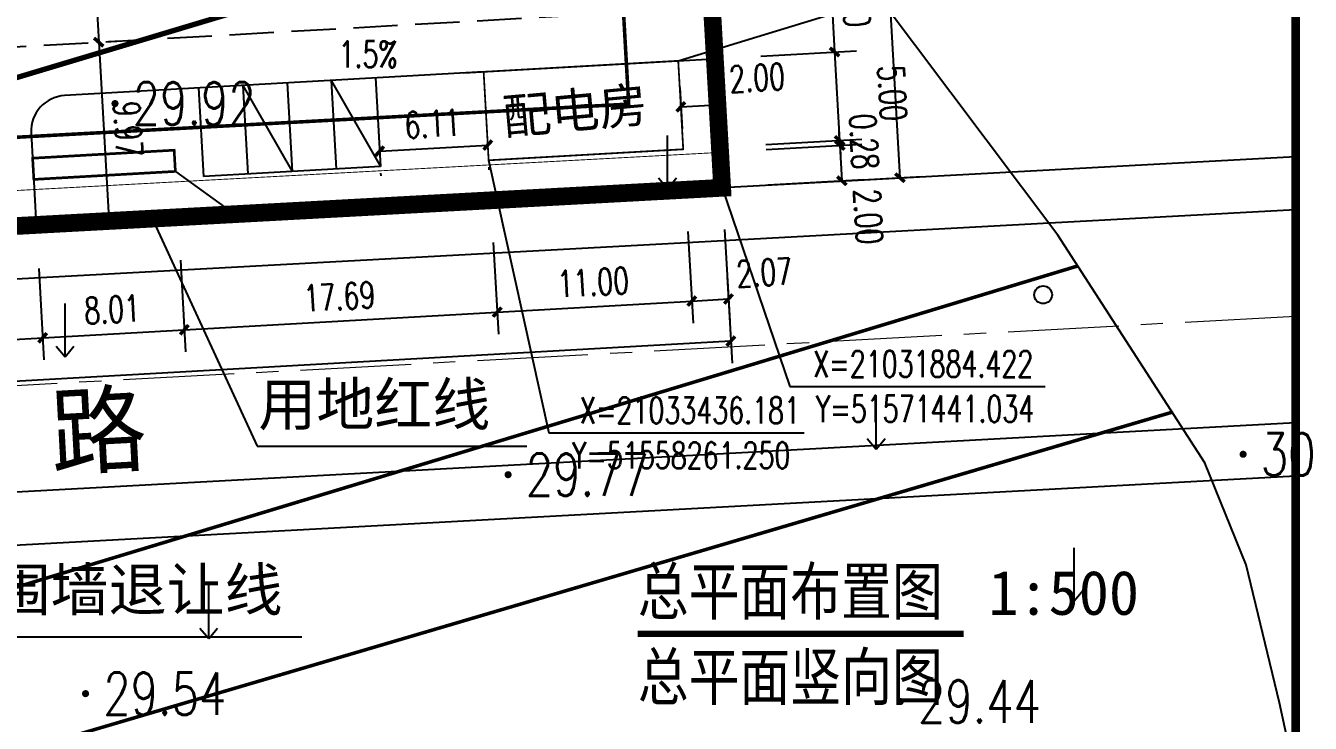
# Model space of a CAD drawing. Header units: millimetres. Extents: x -53295381 to 181933601, y -165 to 204541444.
# Drawn here: x 51532133 to 51604635, y 21001664 to 21041032 of the extents above; entities that cross this region are included whole.
import ezdxf

# ---------------------------------------------------------------- set-up
doc = ezdxf.new("R2010")
doc.units = ezdxf.units.MM
doc.header["$LTSCALE"] = 1000
for name, pattern in [('CENTER', [2, 1.25, -0.25, 0.25, -0.25]), ('DASH', [0.35, 0.25, -0.1]), ('X5', [3, 2, -1])]:
    doc.linetypes.add(name, pattern=pattern)
for name, color, linetype in [('0－指标', 7, 'Continuous'), ('B', 7, 'Continuous'), ('DIM_COOR', 3, 'Continuous'), ('DIM_SYMB', 3, 'Continuous'), ('KZD', 1, 'Continuous'), ('PP-COM', 7, 'Continuous'), ('PUB_DIM', 3, 'Continuous'), ('PUB_TEXT', 7, 'Continuous'), ('RD-侧石线', 5, 'Continuous'), ('ROAD', 2, 'Continuous'), ('地形', 253, 'Continuous'), ('建筑', 41, 'Continuous'), ('标注', 3, 'Continuous')]:
    doc.layers.add(name, color=color, linetype=linetype)
for name, color, linetype, lineweight in [('AXIS', 2, 'CENTER', 0), ('PUB_TITLE', 7, 'Continuous', 20), ('XRoad', 4, 'Continuous', 50), ('已设计道路边线', 4, 'Continuous', 50)]:
    doc.layers.add(name, color=color, linetype=linetype, lineweight=lineweight)
doc.styles.add('-黑体', font='simhei.ttf', dxfattribs={"width": 0.8})
doc.styles.add('_TCH_DIM', font='SIMPLEX', dxfattribs={"bigfont": 'GBCBIG'})
doc.styles.add('_TCH_DIM_T3', font='SIMPLEX', dxfattribs={"width": 0.705882, "bigfont": 'GBCBIG'})
doc.styles.add('C', font='c.shx', dxfattribs={"width": 0.75, "height": 3, "bigfont": 'hzk.shx'})
doc.styles.add('HZ', font='rs.shx', dxfattribs={"width": 0.8, "bigfont": 'hztxt.shx'})
doc.styles.add('宋体', font='')
doc.styles.get('宋体').set_extended_font_data('宋体')
doc.linetypes.add('10421', pattern='A,2,[150,AAA.SHX,S=1,R=0,X=0,Y=1],1e-11', length=2)
doc.dimstyles.new('1', dxfattribs={"dimtxt": 1.5, "dimasz": 2, "dimexe": 1, "dimexo": 0.2, "dimgap": 0.5, "dimtad": 1, "dimdec": 1, "dimzin": 0, "dimdsep": 46, "dimtxsty": '宋体', "dimcen": 0.2, "dimclrd": 3, "dimclre": 3, "dimclrt": 3, "dimadec": 0, "dimazin": 0, "dimtfac": 1, "dimtdec": 1, "dimtofl": 0, "dimtmove": 2, "dimatfit": 3, "dimfxl": 0, "dimtolj": 1, "dimtzin": 0, "dimarcsym": 0})
doc.dimstyles.new('_TCH_ARCH&&500', dxfattribs={"dimtxt": 1487.5, "dimasz": 500, "dimexe": 1250, "dimexo": 1500, "dimgap": 631.25, "dimtad": 1, "dimlfac": 0.001, "dimzin": 0, "dimdsep": 46, "dimtxsty": '_TCH_DIM_T3', "dimblk": 'ARCHTICK', "dimcen": 0.09, "dimclrt": 7, "dimazin": 2, "dimtfac": 1, "dimtix": 1, "dimtmove": 2, "dimatfit": 3, "dimfxl": 0, "dimtolj": 1, "dimtzin": 0, "dimarcsym": 0})

# ---------------------------------------------------------------- blocks, each defined once
blk = doc.blocks.new('gc170')
at = {"linetype": 'Continuous'}
blk.add_circle((0, 0), 0.5, dxfattribs=at)
blk = doc.blocks.new('gc200')
at = {"const_width": 0.2}
blk.add_lwpolyline([(-0.1, 0, 1), (0.1, 0, 1)], format="xyb", close=True, dxfattribs=at)
blk = doc.blocks.new('gc120')
for p, q in [((0, 0), (0, 3)), ((-0.5, 0.6), (0, 0)), ((0, 0), (0.5, 0.6))]:
    blk.add_line(p, q)
blk = doc.blocks.new('*D53')
at = {"color": 3, "lineweight": -2}
for start, end in [(39.4482, 48.8965), (341.1035, 350.5518)]:
    blk.add_arc((1344.22, 1910.56), 17, start, end, dxfattribs=at)
at = {"color": 3}
for points in [[(1357.73, 1921.63), (1356.96, 1921.1), (1358.94, 1919.06)], [(1360.52, 1907.81), (1361.45, 1907.74), (1361.22, 1910.56)]]:
    blk.add_solid(points, dxfattribs=at)
at = {"layer": 'Defpoints', "color": 0}
for p in [(1395.66, 1940.26), (1360.96, 1913.52), (1344.22, 1910.56), (1344.22, 1910.56), (1403.61, 1910.56)]:
    blk.add_point(p, dxfattribs=at)
at = {"color": 3, "insert": (1362.57, 1915.48), "char_height": 3, "attachment_point": 5, "rotation": 285, "style": 'HZ'}
blk.add_mtext('\\A1;α/3', dxfattribs=at)
blk = doc.blocks.new('*D54')
at = {"color": 3, "lineweight": -2}
blk.add_arc((1344.22, 1910.56), 28.56, 5.6194, 84.3806, dxfattribs=at)
at = {"color": 3}
for points in [[(1346.99, 1938.52), (1347.04, 1939.45), (1344.22, 1939.12)], [(1373.11, 1913.38), (1372.18, 1913.34), (1372.78, 1910.56)]]:
    blk.add_solid(points, dxfattribs=at)
at = {"layer": 'Defpoints', "color": 0}
for p in [(1344.22, 1969.96), (1368.95, 1924.84), (1344.22, 1910.56), (1344.22, 1910.56), (1403.61, 1910.56)]:
    blk.add_point(p, dxfattribs=at)
at = {"color": 3, "insert": (1365.83, 1932.17), "char_height": 3, "attachment_point": 5, "rotation": 315, "style": 'HZ'}
blk.add_mtext('\\A1;α', dxfattribs=at)
blk = doc.blocks.new('*D55')
at = {"color": 3, "lineweight": -2}
for start, end in [(69.4333, 78.8666), (11.1334, 20.5667)]:
    blk.add_arc((1344.22, 1910.56), 17.03, start, end, dxfattribs=at)
at = {"color": 3}
for points in [[(1350.4, 1926.93), (1350, 1926.08), (1352.73, 1925.31)], [(1359.74, 1916.35), (1360.58, 1916.74), (1358.96, 1919.08)]]:
    blk.add_solid(points, dxfattribs=at)
at = {"layer": 'Defpoints', "color": 0}
for p in [(1373.92, 1962), (1395.66, 1940.26), (1355.16, 1923.61), (1344.22, 1910.56), (1344.22, 1910.56)]:
    blk.add_point(p, dxfattribs=at)
at = {"color": 3, "insert": (1358.07, 1924.06), "char_height": 3, "attachment_point": 5, "rotation": 314.2422, "style": 'HZ'}
blk.add_mtext('\\A1;α/3', dxfattribs=at)
blk = doc.blocks.new('*D27')
at = {"color": 3, "lineweight": -2}
for start, end in [(99.4333, 108.8666), (41.1334, 50.5667)]:
    blk.add_arc((1344.22, 1910.56), 17.03, start, end, dxfattribs=at)
at = {"color": 3}
for points in [[(1341.39, 1927.83), (1341.47, 1926.89), (1344.22, 1927.59)], [(1354.77, 1923.33), (1355.3, 1924.1), (1352.73, 1925.31)]]:
    blk.add_solid(points, dxfattribs=at)
at = {"layer": 'Defpoints', "color": 0}
for p in [(1344.22, 1969.96), (1373.92, 1962), (1350.04, 1926.56), (1344.22, 1910.56), (1344.22, 1910.56)]:
    blk.add_point(p, dxfattribs=at)
at = {"color": 3, "insert": (1349.14, 1928.94), "char_height": 3, "attachment_point": 5, "rotation": 345, "style": 'HZ'}
blk.add_mtext('\\A1;α/3', dxfattribs=at)
blk = doc.blocks.new('*D35')
at = {"layer": 'Defpoints', "color": 0}
for p in [(1319.58, 1812.57), (1317.44, 1800.4), (1286.68, 1796.73), (1303.74, 1796.73), (1303.74, 1796.73)]:
    blk.add_point(p, dxfattribs=at)
at = {"layer": '标注', "color": 3, "lineweight": -2}
blk.add_line((1305.74, 1796.73), (1319.92, 1796.73), dxfattribs=at)
for start, end in [(56.3312, 67.6624), (337.3376, 348.6688)]:
    blk.add_arc((1303.74, 1796.73), 14.18, start, end, dxfattribs=at)
at = {"layer": '标注', "color": 3}
for points in [[(1311.9, 1808.89), (1311.3, 1808.17), (1313.77, 1806.76)], [(1317.18, 1793.99), (1318.11, 1793.9), (1317.92, 1796.73)]]:
    blk.add_solid(points, dxfattribs=at)
at = {"layer": '标注', "color": 3, "insert": (1318.69, 1802.92), "char_height": 3, "attachment_point": 5, "rotation": 292.5, "style": 'C'}
blk.add_mtext('\\A1;45°', dxfattribs=at)
blk = doc.blocks.new('_ArchTick')
at = {"color": 0, "linetype": 'ByBlock', "const_width": 0.4}
blk.add_lwpolyline([(-0.5, -0.5), (0.5, 0.5)], dxfattribs=at)
blk = doc.blocks.new('*D97')
at = {"layer": 'Defpoints', "color": 0}
for p in [(51552105, 21034056), (51558207, 21034401), (51558213, 21034297)]:
    blk.add_point(p, dxfattribs=at)
at = {"layer": 'PUB_DIM', "color": 0, "lineweight": -2}
for p, q in [((51552111, 21033951), (51558213, 21034297)), ((51558291, 21032903), (51558283, 21033049)), ((51552190, 21032558), (51552182, 21032703))]:
    blk.add_line(p, q, dxfattribs=at)
at = {"layer": 'PUB_DIM', "color": 0, "lineweight": -2, "xscale": 500, "yscale": 500, "zscale": 500}
for p, rotation in [((51558213, 21034297), 3.239755217372886), ((51552111, 21033951), 183.2397552173729)]:
    blk.add_blockref('_ArchTick', p, dxfattribs=dict(at, rotation=rotation))
at = {"layer": 'PUB_DIM', "color": 7, "insert": (51555084, 21035497), "char_height": 1487.5, "attachment_point": 5, "rotation": 3.23976, "style": '_TCH_DIM_T3'}
blk.add_mtext('\\A1;6.11', dxfattribs=at)
blk = doc.blocks.new('*D99')
at = {"layer": 'Defpoints', "color": 0}
for p in [(51534302, 21057838), (51535309, 21040050), (51536252, 21040103)]:
    blk.add_point(p, dxfattribs=at)
at = {"layer": 'PUB_DIM', "color": 0, "lineweight": -2}
for p, q in [((51535245, 21057891), (51536252, 21040103)), ((51535800, 21057923), (51536493, 21057962)), ((51536807, 21040135), (51537500, 21040174))]:
    blk.add_line(p, q, dxfattribs=at)
at = {"layer": 'PUB_DIM', "color": 0, "lineweight": -2, "xscale": 500, "yscale": 500, "zscale": 500}
for p, rotation in [((51535245, 21057891), 93.23975521742268), ((51536252, 21040103), 273.2397552174227)]:
    blk.add_blockref('_ArchTick', p, dxfattribs=dict(at, rotation=rotation))
at = {"layer": 'PUB_DIM', "color": 7, "insert": (51537121, 21049075), "char_height": 1487.5, "attachment_point": 5, "rotation": 273.23976, "style": '_TCH_DIM_T3'}
blk.add_mtext('\\A1;17.82', dxfattribs=at)
blk = doc.blocks.new('*D100')
at = {"layer": 'Defpoints', "color": 0}
for p in [(51535309, 21040050), (51535873, 21030093), (51536816, 21030146)]:
    blk.add_point(p, dxfattribs=at)
at = {"layer": 'PUB_DIM', "color": 0, "lineweight": -2}
for p, q in [((51536252, 21040103), (51536816, 21030146)), ((51536807, 21040135), (51537500, 21040174)), ((51537370, 21030178), (51538064, 21030217))]:
    blk.add_line(p, q, dxfattribs=at)
at = {"layer": 'PUB_DIM', "color": 0, "lineweight": -2, "xscale": 500, "yscale": 500, "zscale": 500}
for p, rotation in [((51536252, 21040103), 93.23975521740422), ((51536816, 21030146), 273.2397552174043)]:
    blk.add_blockref('_ArchTick', p, dxfattribs=dict(at, rotation=rotation))
at = {"layer": 'PUB_DIM', "color": 7, "insert": (51537907, 21035202), "char_height": 1487.5, "attachment_point": 5, "rotation": 273.23976, "style": '_TCH_DIM_T3'}
blk.add_mtext('\\A1;9.97', dxfattribs=at)
blk = doc.blocks.new('*D103')
at = {"layer": 'Defpoints', "color": 0}
for p in [(51568961, 21039050), (51570958, 21039163), (51571105, 21036565)]:
    blk.add_point(p, dxfattribs=at)
at = {"layer": 'PUB_DIM', "color": 0, "lineweight": -2}
for p, q in [((51569046, 21037552), (51569179, 21035204)), ((51571043, 21037665), (51571176, 21035317)), ((51569108, 21036452), (51571105, 21036565))]:
    blk.add_line(p, q, dxfattribs=at)
at = {"layer": 'PUB_DIM', "color": 0, "lineweight": -2, "xscale": 500, "yscale": 500, "zscale": 500}
for p, rotation in [((51569108, 21036452), 183.2397552175416), ((51571105, 21036565), 3.23975521754157)]:
    blk.add_blockref('_ArchTick', p, dxfattribs=dict(at, rotation=rotation))
at = {"layer": 'PUB_DIM', "color": 7, "insert": (51573412, 21038093), "char_height": 1487.5, "attachment_point": 5, "rotation": 3.23976, "style": '_TCH_DIM_T3'}
blk.add_mtext('\\A1;2.00', dxfattribs=at)
blk = doc.blocks.new('*D110')
at = {"layer": 'Defpoints', "color": 0}
for p in [(51571641, 21028359), (51482357, 21023305), (51571931, 21023235)]:
    blk.add_point(p, dxfattribs=at)
at = {"layer": 'PUB_DIM', "color": 0, "lineweight": -2}
for p, q in [((51571725, 21026861), (51572001, 21021987)), ((51571931, 21023235), (51530186, 21020872)), ((51482442, 21021807), (51482718, 21016933)), ((51482647, 21018181), (51524733, 21020564))]:
    blk.add_line(p, q, dxfattribs=at)
at = {"layer": 'PUB_DIM', "color": 0, "lineweight": -2, "xscale": 500, "yscale": 500, "zscale": 500}
for p, rotation in [((51571931, 21023235), 3.23970016386196), ((51482647, 21018181), 183.239700163862)]:
    blk.add_blockref('_ArchTick', p, dxfattribs=dict(at, rotation=rotation))
at = {"layer": 'PUB_DIM', "color": 7, "insert": (51527531, 21019465), "char_height": 1487.5, "attachment_point": 5, "rotation": 3.2397, "style": '_TCH_DIM_T3'}
blk.add_mtext('\\A1;89.43', dxfattribs=at)
blk = doc.blocks.new('*D115')
at = {"layer": 'Defpoints', "color": 0}
for p in [(51532784, 21028836), (51520800, 21028158), (51533091, 21023418)]:
    blk.add_point(p, dxfattribs=at)
at = {"layer": 'PUB_DIM', "color": 0, "lineweight": -2}
for p, q in [((51532869, 21027338), (51533161, 21022170)), ((51520885, 21026660), (51521178, 21021492)), ((51521107, 21022740), (51533091, 21023418))]:
    blk.add_line(p, q, dxfattribs=at)
at = {"layer": 'PUB_DIM', "color": 0, "lineweight": -2, "xscale": 500, "yscale": 500, "zscale": 500}
for p, rotation in [((51533091, 21023418), 3.239700163855153), ((51521107, 21022740), 183.2397001638552)]:
    blk.add_blockref('_ArchTick', p, dxfattribs=dict(at, rotation=rotation))
at = {"layer": 'PUB_DIM', "color": 7, "insert": (51526979, 21025195), "char_height": 1487.5, "attachment_point": 5, "rotation": 3.2397, "style": '_TCH_DIM_T3'}
blk.add_mtext('\\A1;12.00', dxfattribs=at)
blk = doc.blocks.new('*D116')
at = {"layer": 'Defpoints', "color": 0}
for p in [(51532784, 21028836), (51540779, 21029288), (51541086, 21023871)]:
    blk.add_point(p, dxfattribs=at)
at = {"layer": 'PUB_DIM', "color": 0, "lineweight": -2}
for p, q in [((51532869, 21027338), (51533161, 21022170)), ((51540864, 21027791), (51541156, 21022623)), ((51533091, 21023418), (51541086, 21023871))]:
    blk.add_line(p, q, dxfattribs=at)
at = {"layer": 'PUB_DIM', "color": 0, "lineweight": -2, "xscale": 500, "yscale": 500, "zscale": 500}
for p, rotation in [((51533091, 21023418), 183.2397001638425), ((51541086, 21023871), 3.23970016384252)]:
    blk.add_blockref('_ArchTick', p, dxfattribs=dict(at, rotation=rotation))
at = {"layer": 'PUB_DIM', "color": 7, "insert": (51537010, 21025017), "char_height": 1487.5, "attachment_point": 5, "rotation": 3.2397, "style": '_TCH_DIM_T3'}
blk.add_mtext('\\A1;8.01', dxfattribs=at)
blk = doc.blocks.new('*D117')
at = {"layer": 'Defpoints', "color": 0}
for p in [(51558439, 21030288), (51540779, 21029288), (51558746, 21024870)]:
    blk.add_point(p, dxfattribs=at)
at = {"layer": 'PUB_DIM', "color": 0, "lineweight": -2}
for p, q in [((51558524, 21028790), (51558817, 21023622)), ((51540864, 21027791), (51541156, 21022623)), ((51541086, 21023871), (51558746, 21024870))]:
    blk.add_line(p, q, dxfattribs=at)
at = {"layer": 'PUB_DIM', "color": 0, "lineweight": -2, "xscale": 500, "yscale": 500, "zscale": 500}
for p, rotation in [((51558746, 21024870), 3.239700163846871), ((51541086, 21023871), 183.2397001638468)]:
    blk.add_blockref('_ArchTick', p, dxfattribs=dict(at, rotation=rotation))
at = {"layer": 'PUB_DIM', "color": 7, "insert": (51549838, 21025743), "char_height": 1487.5, "attachment_point": 5, "rotation": 3.2397, "style": '_TCH_DIM_T3'}
blk.add_mtext('\\A1;17.69', dxfattribs=at)
blk = doc.blocks.new('*D118')
at = {"layer": 'Defpoints', "color": 0}
for p in [(51569422, 21030910), (51558439, 21030288), (51569729, 21025492)]:
    blk.add_point(p, dxfattribs=at)
at = {"layer": 'PUB_DIM', "color": 0, "lineweight": -2}
for p, q in [((51569507, 21029412), (51569799, 21024244)), ((51558524, 21028790), (51558817, 21023622)), ((51558746, 21024870), (51569729, 21025492))]:
    blk.add_line(p, q, dxfattribs=at)
at = {"layer": 'PUB_DIM', "color": 0, "lineweight": -2, "xscale": 500, "yscale": 500, "zscale": 500}
for p, rotation in [((51569729, 21025492), 3.239700163846757), ((51558746, 21024870), 183.2397001638467)]:
    blk.add_blockref('_ArchTick', p, dxfattribs=dict(at, rotation=rotation))
at = {"layer": 'PUB_DIM', "color": 7, "insert": (51564160, 21026554), "char_height": 1487.5, "attachment_point": 5, "rotation": 3.2397, "style": '_TCH_DIM_T3'}
blk.add_mtext('\\A1;11.00', dxfattribs=at)
blk = doc.blocks.new('*D119')
at = {"layer": 'Defpoints', "color": 0}
for p in [(51569422, 21030910), (51571490, 21031027), (51571796, 21025609)]:
    blk.add_point(p, dxfattribs=at)
at = {"layer": 'PUB_DIM', "color": 0, "lineweight": -2}
for p, q in [((51569507, 21029412), (51569799, 21024244)), ((51571574, 21029529), (51571867, 21024361)), ((51569729, 21025492), (51571796, 21025609))]:
    blk.add_line(p, q, dxfattribs=at)
at = {"layer": 'PUB_DIM', "color": 0, "lineweight": -2, "xscale": 500, "yscale": 500, "zscale": 500}
for p, rotation in [((51569729, 21025492), 183.2397001638912), ((51571796, 21025609), 3.23970016389117)]:
    blk.add_blockref('_ArchTick', p, dxfattribs=dict(at, rotation=rotation))
at = {"layer": 'PUB_DIM', "color": 7, "insert": (51573815, 21027101), "char_height": 1487.5, "attachment_point": 5, "rotation": 3.2397, "style": '_TCH_DIM_T3'}
blk.add_mtext('\\A1;2.07', dxfattribs=at)
blk = doc.blocks.new('*D120')
at = {"layer": 'Defpoints', "color": 0}
for p in [(51572422, 21033955), (51578195, 21032282), (51572535, 21031962)]:
    blk.add_point(p, dxfattribs=at)
at = {"layer": 'PUB_DIM', "color": 0, "lineweight": -2}
for p, q in [((51573920, 21034040), (51579330, 21034346)), ((51578082, 21034276), (51578195, 21032282)), ((51574033, 21032046), (51579443, 21032353))]:
    blk.add_line(p, q, dxfattribs=at)
at = {"layer": 'PUB_DIM', "color": 0, "lineweight": -2, "xscale": 500, "yscale": 500, "zscale": 500}
for p, rotation in [((51578082, 21034276), 93.24025854259537), ((51578195, 21032282), 273.2402585425954)]:
    blk.add_blockref('_ArchTick', p, dxfattribs=dict(at, rotation=rotation))
at = {"layer": 'PUB_DIM', "color": 7, "insert": (51579687, 21030263), "char_height": 1487.5, "attachment_point": 5, "rotation": 273.24026, "style": '_TCH_DIM_T3'}
blk.add_mtext('\\A1;2.00', dxfattribs=at)
blk = doc.blocks.new('*D121')
at = {"layer": 'Defpoints', "color": 0}
for p in [(51572407, 21034237), (51572422, 21033955), (51578082, 21034276)]:
    blk.add_point(p, dxfattribs=at)
at = {"layer": 'PUB_DIM', "color": 0, "lineweight": -2}
for p, q in [((51573904, 21034322), (51579315, 21034628)), ((51578067, 21034557), (51578038, 21035057)), ((51578067, 21034557), (51578082, 21034276)), ((51573920, 21034040), (51579330, 21034346)), ((51578082, 21034276), (51578111, 21033776))]:
    blk.add_line(p, q, dxfattribs=at)
at = {"layer": 'PUB_DIM', "color": 0, "lineweight": -2, "xscale": 500, "yscale": 500, "zscale": 500}
for p, rotation in [((51578067, 21034557), 273.2402585427379), ((51578082, 21034276), 93.2402585427379)]:
    blk.add_blockref('_ArchTick', p, dxfattribs=dict(at, rotation=rotation))
at = {"layer": 'PUB_DIM', "color": 7, "insert": (51579447, 21034494), "char_height": 1487.5, "attachment_point": 5, "rotation": 273.24026, "style": '_TCH_DIM_T3'}
blk.add_mtext('\\A1;0.28', dxfattribs=at)
blk = doc.blocks.new('*D122')
at = {"layer": 'Defpoints', "color": 0}
for p in [(51572124, 21039229), (51578067, 21034557), (51572407, 21034237)]:
    blk.add_point(p, dxfattribs=at)
at = {"layer": 'PUB_DIM', "color": 0, "lineweight": -2}
for p, q in [((51573622, 21039314), (51579032, 21039620)), ((51577784, 21039549), (51578067, 21034557)), ((51573904, 21034322), (51579315, 21034628))]:
    blk.add_line(p, q, dxfattribs=at)
at = {"layer": 'PUB_DIM', "color": 0, "lineweight": -2, "xscale": 500, "yscale": 500, "zscale": 500}
for p, rotation in [((51577784, 21039549), 93.24025854260177), ((51578067, 21034557), 273.2402585426018)]:
    blk.add_blockref('_ArchTick', p, dxfattribs=dict(at, rotation=rotation))
at = {"layer": 'PUB_DIM', "color": 7, "insert": (51581045, 21037230), "char_height": 1487.5, "attachment_point": 5, "rotation": 273.24026, "style": '_TCH_DIM_T3'}
blk.add_mtext('\\A1;5.00', dxfattribs=at)
blk = doc.blocks.new('*D123')
at = {"layer": 'Defpoints', "color": 0}
for p in [(51571796, 21045020), (51577784, 21039549), (51572124, 21039229)]:
    blk.add_point(p, dxfattribs=at)
at = {"layer": 'PUB_DIM', "color": 0, "lineweight": -2}
for p, q in [((51573294, 21045105), (51578704, 21045411)), ((51577456, 21045341), (51577784, 21039549)), ((51573622, 21039314), (51579032, 21039620))]:
    blk.add_line(p, q, dxfattribs=at)
at = {"layer": 'PUB_DIM', "color": 0, "lineweight": -2, "xscale": 500, "yscale": 500, "zscale": 500}
for p, rotation in [((51577456, 21045341), 93.24025854260641), ((51577784, 21039549), 273.2402585426064)]:
    blk.add_blockref('_ArchTick', p, dxfattribs=dict(at, rotation=rotation))
at = {"layer": 'PUB_DIM', "color": 7, "insert": (51578993, 21042523), "char_height": 1487.5, "attachment_point": 5, "rotation": 273.24026, "style": '_TCH_DIM_T3'}
blk.add_mtext('\\A1;5.80', dxfattribs=at)
blk = doc.blocks.new('*D142')
at = {"layer": 'Defpoints', "color": 0}
for p in [(51565939, 21206885), (51581473, 21032452), (51575831, 21032133)]:
    blk.add_point(p, dxfattribs=at)
at = {"layer": 'PUB_DIM', "color": 0, "lineweight": -2}
for p, q in [((51567437, 21206970), (51572829, 21207275)), ((51571581, 21207204), (51581473, 21032452)), ((51577328, 21032218), (51582721, 21032523))]:
    blk.add_line(p, q, dxfattribs=at)
at = {"layer": 'PUB_DIM', "color": 0, "lineweight": -2, "xscale": 500, "yscale": 500, "zscale": 500}
for p, rotation in [((51571581, 21207204), 93.2397001638341), ((51581473, 21032452), 273.2397001638341)]:
    blk.add_blockref('_ArchTick', p, dxfattribs=dict(at, rotation=rotation))
at = {"layer": 'PUB_DIM', "color": 7, "insert": (51577900, 21119906), "char_height": 1487.5, "attachment_point": 5, "rotation": 273.2397, "style": '_TCH_DIM_T3'}
blk.add_mtext('\\A1;175.03', dxfattribs=at)
blk = doc.blocks.new('伸缩缝')
for base, line1, line2, text, picture, middle in [((1350.04, 1926.56), ((1344.22, 1910.56), (1373.92, 1962)), ((1344.22, 1910.56), (1344.22, 1969.96)), 'α/3', '*D27', (1349.14, 1928.94)), ((1368.95, 1924.84), ((1344.22, 1910.56), (1403.61, 1910.56)), ((1344.22, 1910.56), (1344.22, 1969.96)), 'α', '*D54', (1365.83, 1932.17)), ((1355.16, 1923.61), ((1344.22, 1910.56), (1395.66, 1940.26)), ((1344.22, 1910.56), (1373.92, 1962)), 'α/3', '*D55', (1358.07, 1924.06)), ((1360.96, 1913.52), ((1344.22, 1910.56), (1403.61, 1910.56)), ((1344.22, 1910.56), (1395.66, 1940.26)), 'α/3', '*D53', (1362.57, 1915.48))]:
    dim = blk.add_angular_dim_2l(base=base, line1=line1, line2=line2, text=text, dimstyle='1', override={"dimexe": 4, "dimexo": 4, "dimtxsty": 'HZ', "dimdle": 4, "dimadec": 1})
    dim.commit()
    dim.dimension.update_dxf_attribs({"geometry": picture, "text_midpoint": middle, "dimtype": 130})
at = {"layer": '标注'}
dim = blk.add_angular_dim_2l(base=(1317.44, 1800.4), line1=((1286.68, 1796.73), (1303.74, 1796.73)), line2=((1319.58, 1812.57), (1303.74, 1796.73)), dimstyle='1', dxfattribs=at)
dim.commit()
dim.dimension.update_dxf_attribs({"geometry": '*D35', "text_midpoint": (1318.69, 1802.92), "dimtype": 130})

msp = doc.modelspace()

# ---------------------------------------------------------------- linework, layer by layer
for p, q in [((51482020.61, 21027044.738), (51571428.517, 21032105.563)), ((51539269.161, 21030143.19), (51545204.93, 21017306.27)), ((51545204.93, 21017306.27), (51560423.798, 21017306.27)), ((51527001.118, 21006535.246), (51547711.976, 21006535.246))]:
    msp.add_line(p, q)
at = {"const_width": 100}
msp.add_lwpolyline([(51558261.25, 21033436.181), (51557978.679, 21038428.19), (51568961.099, 21039049.847), (51569243.67, 21034057.838)], close=True, dxfattribs=at)
at = {"layer": 'AXIS', "color": 4, "linetype": 'CENTER', "ltscale": 5}
msp.add_lwpolyline([(51603808.075, 21024623.045), (51403808.075, 21013798.484)], dxfattribs=at)
at = {"layer": 'DIM_COOR', "color": 3}
for p, q in [((51568961.099, 21039049.847), (51582295.893, 21043124.86)), ((51558261.25, 21033436.181), (51561651.516, 21018058.603)), ((51571441.034, 21031884.422), (51575265.246, 21020678.991)), ((51575265.246, 21020678.991), (51589675.246, 21020678.991)), ((51561651.516, 21018058.603), (51576061.516, 21018058.603))]:
    msp.add_line(p, q, dxfattribs=at)
at = {"layer": 'DIM_SYMB'}
for points in [[(51549096.214, 21040830.262, 0, 0, 0), (51549014.696, 21042336.423, 400, 0, 0), (51548933.631, 21043834.23, 0, 0, 0)], [(51549096.214, 21040830.262, 0, 0, 0), (51549177.731, 21039324.102, 400, 0, 0), (51549258.797, 21037826.294, 0, 0, 0)]]:
    msp.add_lwpolyline(points, format="xyseb", dxfattribs=at)
at = {"layer": 'DIM_SYMB', "const_width": 350}
msp.add_lwpolyline([(51566680.195, 21006716.19), (51585066.27, 21006716.19)], dxfattribs=at)
at = {"layer": 'KZD', "const_width": 1000, "flags": 128}
msp.add_lwpolyline([(51571441.034, 21031884.422), (51561555.945, 21206521.006), (51472135.296, 21201682.308), (51482020.61, 21027044.738), (51571441.034, 21031884.422)], close=True, dxfattribs=at)
at = {"layer": 'KZD', "linetype": 'X5', "const_width": 200, "flags": 128}
msp.add_lwpolyline([(51566165.759, 21036606.228), (51556845.801, 21201258.818), (51477410.58, 21196960.447), (51486730.745, 21032306.982)], close=True, dxfattribs=at)
at = {"layer": 'PUB_TITLE', "const_width": 500}
msp.add_lwpolyline([(51403808.075, 21243262.926), (51403808.075, 20963762.926), (51603808.075, 20963762.926), (51603808.075, 21243262.926)], close=True, dxfattribs=at)
at = {"layer": 'RD-侧石线', "linetype": 'ByBlock', "flags": 128}
for points in [[(51603808.075, 21030631.827), (51403808.075, 21019807.265)], [(51603808.075, 21018614.264), (51403808.075, 21007789.703)]]:
    msp.add_lwpolyline(points, dxfattribs=at)
at = {"layer": 'ROAD'}
for p, q in [((51562156.509, 21194651.512, 0), (51570957.902, 21039162.875)), ((51556869.31, 21038365.394), (51570957.902, 21039162.875)), ((51557978.679, 21038428.19), (51534332.561, 21037089.707)), ((51551877.301, 21038082.823), (51552159.872, 21033090.814)), ((51541893.283, 21037517.68), (51542175.854, 21032525.671)), ((51544389.287, 21037658.966), (51544671.859, 21032666.957)), ((51544389.287, 21037658.966), (51547167.863, 21032808.242)), ((51546885.292, 21037800.251), (51547167.863, 21032808.242)), ((51549381.296, 21037941.537), (51549663.868, 21032949.528)), ((51549381.296, 21037941.537), (51552159.872, 21033090.814)), ((51532448.512, 21034984.816), (51532729.088, 21029800.772)), ((51552159.872, 21033090.814), (51542175.854, 21032525.671))]:
    msp.add_line(p, q, dxfattribs=at)
at = {"layer": 'ROAD', "linetype": 'DASH', "ltscale": 10}
msp.add_line((51526167.514, 21039532.389, 0), (51566652.316, 21041824.021), dxfattribs=at)
at = {"layer": 'ROAD'}
msp.add_arc((51534445.59, 21035092.904), 2000, 93.23975522, 183.09798581, dxfattribs=at)
at = {"layer": 'XRoad', "linetype": 'X5', "lineweight": -2, "const_width": 50}
msp.add_lwpolyline([(51571328.008, 21033881.232), (51514759.823, 21030819.603)], dxfattribs=at)
at = {"layer": '地形', "linetype": 'DASH', "ltscale": 20, "const_width": 200, "flags": 128}
msp.add_lwpolyline([(51566165.759, 21036606.228), (51556845.801, 21201258.818), (51477410.58, 21196960.447), (51486730.745, 21032306.982)], close=True, dxfattribs=at)
at = {"layer": '地形', "linetype": '10421', "elevation": 30558, "flags": 128}
msp.add_lwpolyline([(51603339.229, 21000737.514), (51602891.8, 21002814.514), (51601022.8, 21010606.514), (51598689.8, 21016359.514), (51590376.8, 21029212.514), (51578259.8, 21045367.514), (51572629.8, 21053366.514), (51571006.8, 21056059.514), (51567880.8, 21065588.514), (51565407.8, 21079912.514), (51565299.8, 21082008.514), (51566276.8, 21083421.514), (51567361.543, 21083916.054)], dxfattribs=at)
at = {"layer": '地形', "linetype": 'Continuous', "flags": 128}
for points, const_width, elevation in [([(51572629.8, 21053366.514), (51550447.8, 21043744.514), (51514353.181, 21032925.895)], 300, 29936), ([(51521633.323, 21006326.482), (51591502.8, 21027471.514)], 200, 29793), ([(51596838.8, 21019221.514), (51534070.866, 21000737.514)], 200, 29793)]:
    msp.add_lwpolyline(points, dxfattribs=dict(at, const_width=const_width, elevation=elevation))
at = {"layer": '已设计道路边线', "linetype": 'ByBlock', "lineweight": -2, "flags": 128}
for points in [[(51603808.075, 21033636.218), (51403808.075, 21022811.656)], [(51603808.075, 21015609.873), (51403808.075, 21004785.312)]]:
    msp.add_lwpolyline(points, dxfattribs=at)
at = {"layer": '建筑'}
msp.add_line((51540579.684, 21032808.657), (51543916.182, 21030394.7), dxfattribs=at)
at = {"layer": '建筑', "extrusion": (-5.75649e-18, 1.22291e-16, -1), "const_width": 150, "elevation": 0}
msp.add_lwpolyline([(-51540511.867, 21034006.739), (-51540579.684, 21032808.657), (-51532592.469, 21032356.548), (-51532524.653, 21033554.63), (-51540511.867, 21034006.739)], dxfattribs=at)

# ---------------------------------------------------------------- block references
at = {"layer": 'PP-COM', "xscale": 321.4285737276077, "yscale": 321.4285712242126, "zscale": 321.4285714284524}
msp.add_blockref('伸缩缝', (51796714.498, 20476148.395), dxfattribs=at)
at = {"layer": '地形', "linetype": 'Continuous', "xscale": 1000, "yscale": 1000}
for name, p, zscale in [('gc200', (51537172.652, 21036637.905, 29917), 202101000), ('gc120', (51568356.916, 21031839.752), 1000), ('gc170', (51589557.417, 21025845.912, 30558), 171300000), ('gc120', (51534354.283, 21022347.729), 1000), ('gc120', (51580133.253, 21017137.064), 1000), ('gc200', (51600842.696, 21016846.889, 30537), 202101000), ('gc200', (51559359.541, 21015693.569, 29767), 202101000), ('gc120', (51591308.571, 21008570.612), 1000), ('gc120', (51542466.937, 21006441.719), 1000), ('gc200', (51535510.664, 21003338.1, 29537), 202101000), ('gc200', (51581494.185, 21002891.811, 29437), 202101000)]:
    msp.add_blockref(name, p, dxfattribs=dict(at, zscale=zscale))

# ---------------------------------------------------------------- texts
at = {"layer": '0－指标', "insert": (51487179.459, 21017570.698, 29085), "char_height": 4000, "width": 143021.66779, "attachment_point": 1, "rotation": 3.06955135}
msp.add_mtext('{\\fSimSun|b0|i0|c134|p54;鹏       举      路}', dxfattribs=at)
at = {"layer": '0－指标', "char_height": 2400, "width": 128241.6824, "attachment_point": 1}
for s, insert in [('{\\fSimHei|b0|i0|c134|p2;用地红线}', (51545261.193, 21020876.076)), ('{\\fSimHei|b0|i0|c134|p2;围墙退让线}', (51530261.909, 21010408.877))]:
    msp.add_mtext(s, dxfattribs=dict(at, insert=insert))
at = {"layer": 'B', "insert": (51558962.259, 21036872.706), "char_height": 2000, "width": 199670.625, "attachment_point": 1, "rotation": 5.22028226}
msp.add_mtext('{\\fSimHei|b0|i0|c134|p2;配电房}', dxfattribs=at)
at = {"layer": 'DIM_SYMB', "color": 7, "style": '-黑体', "width": 0.8}
for s, p in [('总平面布置图', (51566680.195, 21007800.156)), ('总平面竖向图', (51566680.195, 21002976.372))]:
    msp.add_text(s, height=2628.692, dxfattribs=at).set_placement(p)
at = {"layer": 'DIM_SYMB', "color": 7}
msp.add_text('1:500', height=2500, dxfattribs=at).set_placement((51586466.27, 21007785.388))
at = {"layer": 'PUB_TEXT', "style": '_TCH_DIM', "width": 0.705882}
for s, p in [('1.5%', (51549793.057, 21038677.51)), ('X=21031884.422', (51576575.246, 21021203.991)), ('X=21033436.181', (51563411.516, 21018583.603)), ('Y=51571441.034', (51576725.246, 21018666.491)), ('Y=51558261.250', (51562961.516, 21016046.103))]:
    msp.add_text(s, height=1487.5, dxfattribs=at).set_placement(p)
at = {"layer": '地形', "style": 'HZ', "width": 0.75}
for s, p in [('29.92', (51538172.8, 21035437.514, 37453)), ('30.54', (51601842.8, 21015646.514, 37453)), ('29.77', (51560359.8, 21014493.514, 37453)), ('29.54', (51536510.8, 21002138.514, 37453)), ('29.44', (51582493.8, 21001691.514, 37453))]:
    msp.add_text(s, height=2400, dxfattribs=at).set_placement(p)

# ---------------------------------------------------------------- dimensions: what is measured, and where the dimension line sits
at = {"layer": 'PUB_DIM'}
for p1, p2, distance, picture, middle in [((51565939.099, 21206884.834), (51575830.717, 21032132.907), 5651.286, '*D142', (51577899.965, 21119905.949)), ((51534302.355, 21057837.797), (51535309.237, 21040049.854), 944.364, '*D99', (51537121.453, 21049074.903)), ((51571796.04, 21045020.153), (51572123.903, 21039228.908), 5669.077, '*D123', (51578992.787, 21042522.683)), ((51535309.237, 21040049.854), (51535872.843, 21030092.977), 944.364, '*D100', (51537906.697, 21035202.493)), ((51552105.257, 21034055.666), (51558206.635, 21034401.033), -104.344, '*D97', (51555084.136, 21035496.974)), ((51572406.518, 21034236.898), (51572422.473, 21033955.069), 5669.077, '*D121', (51579447.311, 21034494.136)), ((51558439.446, 21030288.047), (51569421.867, 21030909.694), -5426.378, '*D118', (51564159.613, 21026553.967)), ((51540778.944, 21029288.396), (51558439.446, 21030288.047), -5426.378, '*D117', (51549838.151, 21025743.319)), ((51532783.988, 21028835.851), (51540778.944, 21029288.396), -5426.378, '*D116', (51537010.423, 21025017.221))]:
    dim = msp.add_aligned_dim(p1=p1, p2=p2, distance=distance, dimstyle='_TCH_ARCH&&500', dxfattribs=at)
    dim.commit()
    dim.dimension.update_dxf_attribs({"geometry": picture, "text_midpoint": middle})
for base, p1, p2, angle, picture, middle in [((51578066.532, 21034557.331), (51572123.903, 21039228.908), (51572406.518, 21034236.898), 273.24025854, '*D122', (51581045.228, 21037229.971)), ((51571104.965, 21036564.811), (51568961.099, 21039049.847), (51570957.902, 21039162.875), 3.23975522, '*D103', (51573412.085, 21038093.334)), ((51578195.347, 21032281.998), (51572422.473, 21033955.069), (51572535.333, 21031961.564), 273.24025854, '*D120', (51579686.847, 21030263.074)), ((51571796.245, 21025609.028), (51569421.867, 21030909.694), (51571489.583, 21031026.734), 3.23970016, '*D119', (51573815.184, 21027100.509)), ((51533090.651, 21023418.146), (51520800.396, 21028157.535), (51532783.988, 21028835.851), 3.23970016, '*D115', (51526979.078, 21025195.005)), ((51571930.616, 21023235.156), (51482356.901, 21023305.046), (51571640.596, 21028358.84), 3.23970016, '*D110', (51527530.514, 21019464.795))]:
    dim = msp.add_linear_dim(base=base, p1=p1, p2=p2, angle=angle, dimstyle='_TCH_ARCH&&500', dxfattribs=at)
    dim.commit()
    dim.dimension.update_dxf_attribs({"geometry": picture, "text_midpoint": middle, "dimtype": 129})

doc.saveas('drawing.dxf')
